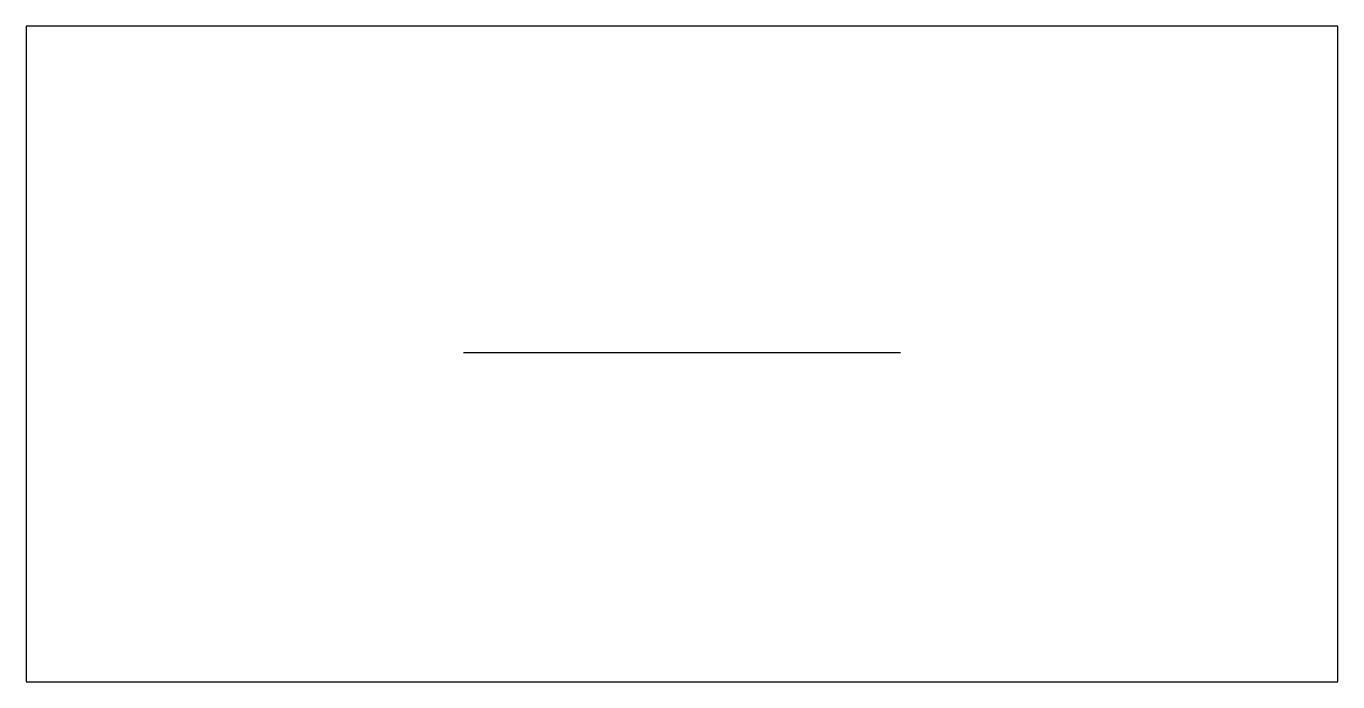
# Model space of a CAD drawing. Header units: millimetres. Extents: x -3 to 3, y 0 to 3.
import ezdxf

# ---------------------------------------------------------------- set-up
doc = ezdxf.new("R2010")
doc.units = ezdxf.units.MM
doc.layers.add('jidou1', color=3, linetype='Continuous')
doc.layers.add('KEISO', color=7, linetype='Continuous')

# ---------------------------------------------------------------- blocks, each defined once
blk = doc.blocks.new('tansi')
at = {"layer": 'KEISO', "color": 3}
blk.add_line((0.9998, 1.505), (-1.0003, 1.505), dxfattribs=at)
at = {"layer": 'KEISO', "color": 3, "linetype": 'Continuous'}
blk.add_lwpolyline([(-3, 0), (3, 0), (3, 3), (-3, 3)], close=True, dxfattribs=at)

msp = doc.modelspace()

# ---------------------------------------------------------------- block references
at = {"layer": 'jidou1', "color": 3, "linetype": 'Continuous'}
msp.add_blockref('tansi', (0, 0), dxfattribs=at)

doc.saveas('drawing.dxf')
